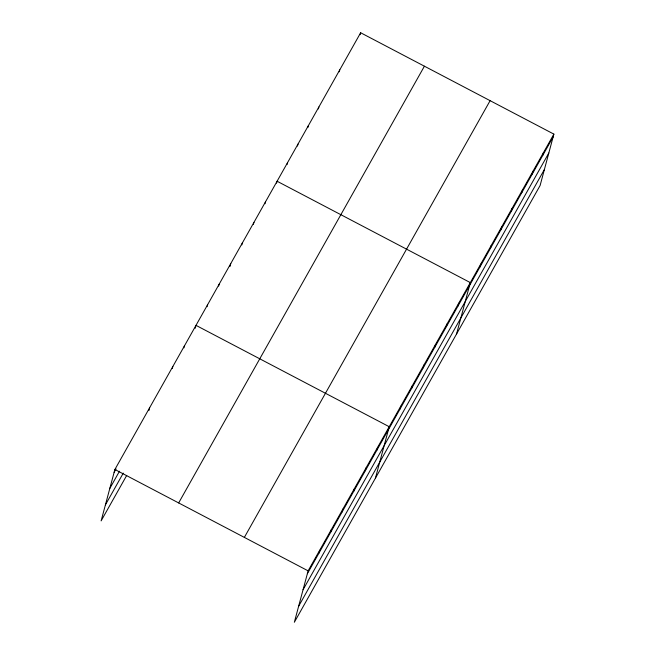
<?xml version="1.0" encoding="UTF-8"?>
<svg xmlns="http://www.w3.org/2000/svg" width="655" height="655" viewBox="0 0 655 655"><rect width="100%" height="100%" fill="white"/><g stroke="black" fill="none" stroke-linecap="round" stroke-linejoin="round"><path stroke-width="0.98" d="M553.876 134.119L308.12 570.849L294.349 622.25L540.105 185.521L553.876 134.119L360.651 32.75L114.895 469.479L101.124 520.881L126.71 475.415M148.881 410.603L149.651 407.713M172.306 368.462L172.822 366.538M183.891 347.87L184.407 345.946M195.223 328.245L195.992 325.355L389.226 426.724L375.446 478.125M207.062 306.696L207.578 304.772M218.647 286.104L219.163 284.18M229.979 266.479L230.748 263.597M241.818 244.929L242.334 243.005M253.403 224.338L253.919 222.413M264.988 203.754L265.504 201.83M276.574 183.163L277.09 181.239L470.323 282.608L456.551 334.009M287.021 164.601L287.537 162.677M297.468 146.04L297.984 144.116M307.907 127.479L308.423 125.555M318.355 108.918L318.87 106.994M339.241 71.796L339.757 69.872M360.135 34.674L360.651 32.75M318.936 553.148L319.714 550.257M330.521 532.556L331.299 529.674M342.106 511.973L342.884 509.082M353.692 491.381L354.47 488.491M365.277 470.789L366.055 467.907M376.862 450.206L377.64 447.316M400.033 409.023L400.811 406.141M411.618 388.44L412.396 385.549M423.204 367.848L423.982 364.958M434.789 347.265L435.567 344.374M446.374 326.673L447.152 323.783M457.96 306.081L458.737 303.191M479.992 266.937L480.77 264.047M490.439 248.376L491.209 245.486M500.878 229.815L501.656 226.925M511.326 211.254L512.104 208.364M521.773 192.693L522.543 189.803M532.212 174.132L532.99 171.242M542.659 155.571L543.437 152.68M114.126 472.37L116.05 468.939M109.835 488.376L119.488 471.223M105.414 504.874L123.271 473.131M178.659 502.934L424.415 66.204M244.356 537.395L490.112 100.665M307.351 573.739L553.107 137.01M303.06 589.746L548.816 153.016M298.639 606.243L544.395 169.514M114.895 469.479L308.12 570.849"/></g></svg>
